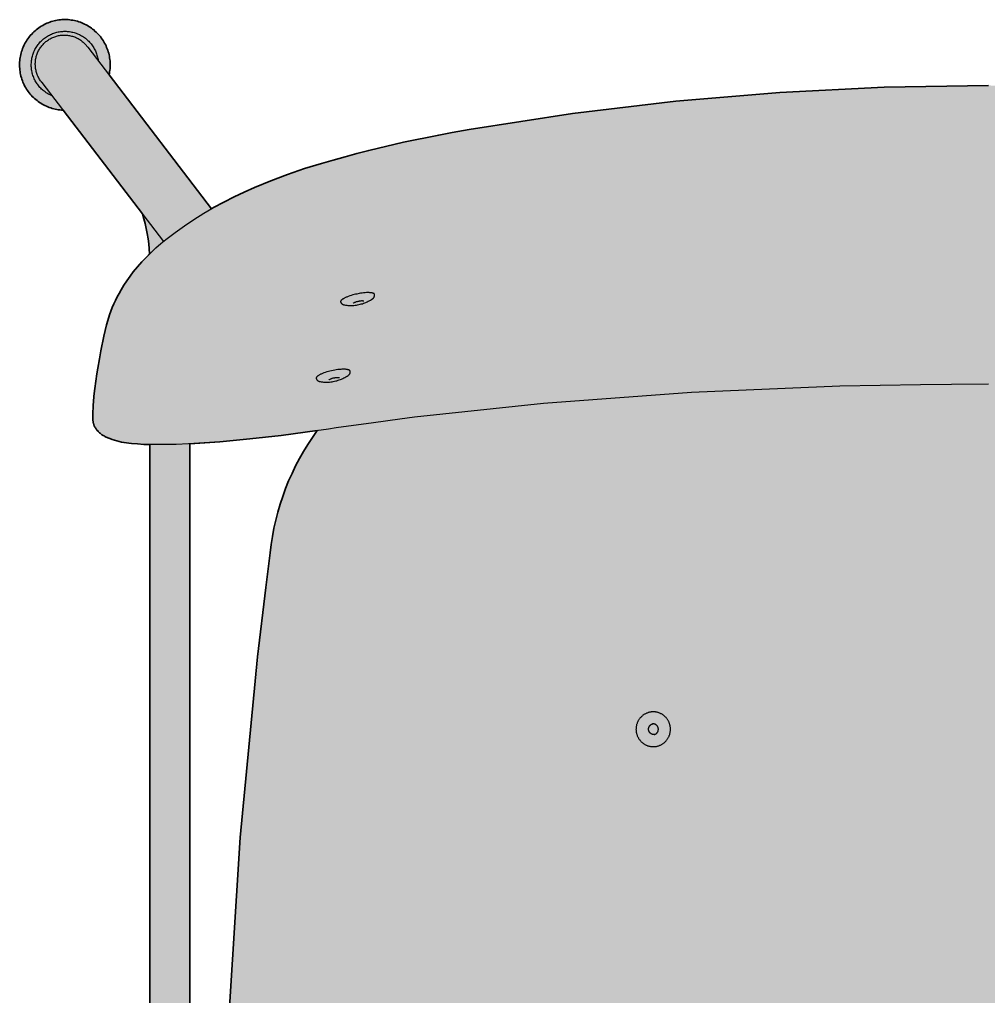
# Model space of a CAD drawing. Header units: millimetres. Extents: x 0 to 1859, y -912 to 978.
# Drawn here: x 154.2 to 421.4, y -642.7 to -373.2 of the extents above; entities that cross this region are included whole.
import ezdxf

# ---------------------------------------------------------------- set-up
doc = ezdxf.new("R2010")
doc.units = ezdxf.units.MM
doc.layers.add('Blocks', color=7, linetype='Continuous')
doc.layers.add('Blocks$Fill', color=7, linetype='Continuous', true_color=0xffffff)
doc.layers.add('Blocks$Inner', color=7, linetype='Continuous', lineweight=25, true_color=0x007f00)
doc.layers.add('Blocks$Outline', color=7, linetype='Continuous', lineweight=35, true_color=0xff3f3f)

# ---------------------------------------------------------------- blocks, each defined once
blk = doc.blocks.new('Soft Edge 95 Barstool High Top')
at = {"layer": 'Blocks$Fill'}
h = blk.add_hatch(color=256, dxfattribs=at)
h.paths.add_polyline_path([(-162.65, -151.21), (-162.49, -150.37), (-162.44, -149.94), (-162.39, -149.51), (-162.36, -149.08), (-162.35, -148.65), (-162.35, -148.22), (-162.36, -147.79), (-162.39, -147.36), (-162.44, -146.94), (-162.5, -146.51), (-162.57, -146.09), (-162.66, -145.67), (-162.76, -145.25), (-162.88, -144.84), (-163.01, -144.43), (-163.16, -144.02), (-163.32, -143.62), (-163.49, -143.23), (-163.67, -142.84), (-163.87, -142.46), (-164.09, -142.09), (-164.31, -141.72), (-164.55, -141.36), (-164.8, -141.01), (-165.06, -140.67), (-165.33, -140.34), (-165.62, -140.02), (-165.91, -139.7), (-166.22, -139.4), (-166.54, -139.11), (-166.86, -138.83), (-167.2, -138.56), (-167.54, -138.3), (-167.9, -138.06), (-168.26, -137.83), (-168.63, -137.61), (-169, -137.4), (-169.39, -137.2), (-169.78, -137.02), (-170.17, -136.86), (-170.57, -136.7), (-170.98, -136.56), (-171.39, -136.44), (-171.81, -136.32), (-172.23, -136.23), (-172.65, -136.14), (-173.07, -136.08), (-173.5, -136.02), (-173.93, -135.98), (-174.36, -135.96), (-174.79, -135.95), (-175.22, -135.95), (-175.65, -135.97), (-176.07, -136.01), (-176.5, -136.06), (-176.93, -136.12), (-177.35, -136.2), (-177.77, -136.3), (-178.19, -136.4), (-178.6, -136.52), (-179.01, -136.66), (-179.41, -136.81), (-179.81, -136.97), (-180.2, -137.15), (-180.58, -137.34), (-180.96, -137.55), (-181.34, -137.77), (-181.7, -138), (-182.06, -138.24), (-182.41, -138.49), (-182.75, -138.76), (-183.07, -139.04), (-183.39, -139.33), (-183.7, -139.63), (-184, -139.94), (-184.29, -140.26), (-184.57, -140.59), (-184.83, -140.93), (-185.09, -141.28), (-185.33, -141.64), (-185.56, -142.01), (-185.77, -142.38), (-185.98, -142.76), (-186.17, -143.15), (-186.34, -143.54), (-186.5, -143.94), (-186.65, -144.35), (-186.79, -144.76), (-186.91, -145.17), (-187.01, -145.59), (-187.11, -146.01), (-187.18, -146.44), (-187.24, -146.86), (-187.29, -147.29), (-187.32, -147.72), (-187.34, -148.15), (-187.35, -148.58), (-187.33, -149.02), (-187.31, -149.45), (-187.26, -149.88), (-187.21, -150.3), (-187.14, -150.73), (-187.05, -151.15), (-186.95, -151.57), (-186.83, -151.99), (-186.71, -152.4), (-186.56, -152.81), (-186.4, -153.21), (-186.23, -153.6), (-186.05, -153.99), (-185.85, -154.38), (-185.64, -154.75), (-185.42, -155.12), (-185.18, -155.48), (-184.93, -155.84), (-184.67, -156.18), (-184.4, -156.51), (-184.11, -156.84), (-183.82, -157.15), (-183.51, -157.46), (-183.19, -157.75), (-182.87, -158.03), (-182.53, -158.31), (-182.19, -158.56), (-181.83, -158.81), (-181.47, -159.05), (-181.1, -159.27), (-180.73, -159.48), (-180.34, -159.68), (-179.95, -159.86), (-179.55, -160.03), (-179.15, -160.18), (-178.74, -160.33), (-178.33, -160.45), (-177.92, -160.57), (-177.5, -160.66), (-177.07, -160.75), (-176.65, -160.82), (-176.22, -160.87), (-175.79, -160.91), (-175.36, -160.94), (-153.46, -189.54), (-152.7, -192.25), (-152.38, -193.62), (-152.11, -195), (-151.88, -196.39), (-151.7, -197.79), (-151.56, -199.19), (-151.47, -200.59), (-153.61, -202.8), (-154.81, -204.16), (-155.97, -205.56), (-156.88, -206.76), (-157.75, -207.99), (-158.58, -209.25), (-159.36, -210.54), (-159.91, -211.49), (-160.43, -212.44), (-160.92, -213.42), (-161.38, -214.41), (-161.81, -215.41), (-162.21, -216.43), (-162.3, -216.69), (-162.45, -217.13), (-163.33, -220.18), (-164.11, -223.25), (-164.12, -223.27), (-164.92, -227.32), (-165.73, -232.08), (-166.61, -237.7), (-166.84, -239.82), (-166.85, -239.99), (-167.02, -242.39), (-167.1, -244.77), (-167.11, -245.95), (-167.11, -246.27), (-167.1, -246.43), (-167.09, -246.61), (-167.08, -246.7), (-167.07, -246.79), (-167.06, -246.87), (-167.05, -246.96), (-167.03, -247.05), (-167.02, -247.14), (-167, -247.23), (-166.98, -247.31), (-166.95, -247.4), (-166.93, -247.48), (-166.9, -247.57), (-166.88, -247.65), (-166.85, -247.73), (-166.82, -247.82), (-166.78, -247.9), (-166.75, -247.98), (-166.65, -248.18), (-166.54, -248.37), (-166.43, -248.56), (-166.31, -248.75), (-166.18, -248.93), (-166.05, -249.1), (-165.91, -249.28), (-165.77, -249.44), (-165.62, -249.61), (-165.46, -249.77), (-165.3, -249.92), (-165.14, -250.06), (-164.97, -250.2), (-164.79, -250.34), (-164.61, -250.47), (-164.43, -250.59), (-164.24, -250.71), (-164.05, -250.82), (-163.85, -250.92), (-163.65, -251.01), (-163.03, -251.29), (-162.41, -251.54), (-161.78, -251.77), (-161.14, -251.98), (-160.49, -252.17), (-159.84, -252.34), (-159.18, -252.49), (-158.51, -252.62), (-157.85, -252.72), (-157.18, -252.8), (-154.83, -253.01), (-153.1, -253.12), (-151.41, -253.17), (-151.41, -651.96), (-152.1, -652.45), (-152.44, -652.72), (-152.76, -652.99), (-153.08, -653.28), (-153.38, -653.58), (-153.68, -653.88), (-153.96, -654.2), (-154.24, -654.53), (-154.5, -654.86), (-154.75, -655.21), (-154.99, -655.56), (-155.22, -655.92), (-155.43, -656.29), (-155.63, -656.67), (-155.82, -657.05), (-156, -657.44), (-156.16, -657.83), (-156.31, -658.23), (-156.44, -658.64), (-156.56, -659.05), (-156.67, -659.46), (-156.76, -659.87), (-156.84, -660.29), (-156.91, -660.71), (-156.96, -661.14), (-156.99, -661.56), (-157.01, -661.99), (-157.02, -662.42), (-157.01, -662.84), (-156.99, -663.27), (-156.95, -663.69), (-156.9, -664.12), (-156.83, -664.54), (-156.75, -664.96), (-156.66, -665.37), (-156.55, -665.78), (-156.43, -666.19), (-156.29, -666.6), (-156.14, -667), (-155.97, -667.39), (-155.8, -667.78), (-155.61, -668.16), (-155.4, -668.54), (-155.18, -668.92), (-154.94, -669.28), (-154.7, -669.64), (-154.44, -669.99), (-154.17, -670.33), (-153.88, -670.67), (-153.59, -670.99), (-153.28, -671.3), (-152.97, -671.6), (-152.64, -671.89), (-152.31, -672.16), (-151.96, -672.43), (-151.61, -672.68), (-151.24, -672.92), (-150.87, -673.15), (-150.49, -673.37), (-150.11, -673.57), (-149.71, -673.76), (-149.31, -673.93), (-148.91, -674.09), (-148.5, -674.24), (-148.08, -674.37), (-147.66, -674.49), (-147.24, -674.59), (-146.81, -674.68), (-146.38, -674.75), (-145.95, -674.81), (-145.52, -674.85), (-145.08, -674.87), (-144.65, -674.89), (-144.21, -674.88), (-143.78, -674.87), (-143.34, -674.83), (-142.91, -674.78), (-142.48, -674.72), (-142.05, -674.64), (-141.62, -674.55), (-141.2, -674.44), (-140.78, -674.32), (-140.37, -674.18), (-139.96, -674.03), (-139.56, -673.86), (-139.16, -673.68), (-138.77, -673.49), (-138.39, -673.28), (-138.01, -673.06), (-137.64, -672.83), (-137.28, -672.58), (-136.93, -672.32), (-136.59, -672.05), (-136.26, -671.77), (-135.93, -671.47), (-134.98, -671.64), (-134.32, -671.72), (-133.66, -671.77), (-132.99, -671.81), (-132.33, -671.82), (44.08, -671.82), (79.9, -672.71), (103.15, -672.37), (115.72, -671.82), (292.8, -671.81), (293.46, -671.77), (294.12, -671.72), (294.78, -671.64), (295.44, -671.53), (295.74, -671.47), (296.39, -672.05), (296.74, -672.32), (297.09, -672.58), (297.45, -672.83), (297.81, -673.06), (298.19, -673.28), (298.57, -673.49), (298.96, -673.68), (299.36, -673.86), (299.76, -674.03), (300.17, -674.18), (300.59, -674.32), (301, -674.44), (301.43, -674.55), (301.85, -674.64), (302.28, -674.72), (302.71, -674.78), (303.14, -674.83), (303.58, -674.87), (304.01, -674.88), (304.45, -674.89), (304.88, -674.87), (305.32, -674.85), (305.75, -674.81), (306.19, -674.75), (306.61, -674.68), (307.04, -674.59), (307.47, -674.49), (307.89, -674.37), (308.3, -674.24), (308.71, -674.09), (309.12, -673.93), (309.52, -673.76), (309.91, -673.57), (310.3, -673.37), (310.67, -673.15), (311.05, -672.92), (311.41, -672.68), (311.76, -672.43), (312.11, -672.16), (312.44, -671.89), (312.77, -671.6), (313.09, -671.3), (313.39, -670.99), (313.69, -670.67), (313.97, -670.33), (314.24, -669.99), (314.5, -669.64), (314.75, -669.28), (314.98, -668.92), (315.2, -668.54), (315.41, -668.16), (315.6, -667.78), (315.78, -667.39), (315.94, -667), (316.09, -666.6), (316.23, -666.19), (316.35, -665.78), (316.46, -665.37), (316.55, -664.96), (316.63, -664.54), (316.7, -664.12), (316.75, -663.69), (316.79, -663.27), (316.81, -662.84), (316.82, -662.42), (316.81, -661.99), (316.79, -661.56), (316.76, -661.14), (316.71, -660.71), (316.64, -660.29), (316.57, -659.87), (316.47, -659.46), (316.37, -659.05), (316.24, -658.64), (316.11, -658.23), (315.96, -657.83), (315.8, -657.44), (315.62, -657.05), (315.44, -656.67), (315.23, -656.29), (315.02, -655.92), (314.79, -655.56), (314.55, -655.21), (314.3, -654.86), (314.04, -654.53), (313.77, -654.2), (313.48, -653.88), (313.19, -653.58), (312.88, -653.28), (312.57, -652.99), (312.24, -652.72), (311.91, -652.45), (311.56, -652.2), (311.21, -651.96), (311.21, -253.17), (314.63, -253.01), (316.98, -252.8), (317.65, -252.72), (318.32, -252.62), (318.98, -252.49), (319.64, -252.34), (320.29, -252.17), (320.94, -251.98), (321.58, -251.77), (322.21, -251.54), (322.84, -251.29), (323.45, -251.01), (323.65, -250.92), (323.85, -250.82), (324.04, -250.71), (324.23, -250.59), (324.41, -250.47), (324.59, -250.34), (324.77, -250.2), (324.94, -250.06), (325.11, -249.92), (325.27, -249.77), (325.42, -249.61), (325.57, -249.44), (325.72, -249.28), (325.85, -249.1), (325.99, -248.93), (326.11, -248.75), (326.23, -248.56), (326.35, -248.37), (326.45, -248.18), (326.55, -247.98), (326.59, -247.9), (326.62, -247.82), (326.65, -247.73), (326.68, -247.65), (326.71, -247.57), (326.73, -247.48), (326.76, -247.4), (326.78, -247.31), (326.8, -247.23), (326.82, -247.14), (326.84, -247.05), (326.85, -246.96), (326.86, -246.87), (326.88, -246.79), (326.89, -246.7), (326.89, -246.61), (326.9, -246.43), (326.91, -246.27), (326.91, -245.95), (326.9, -244.77), (326.82, -242.39), (326.65, -239.99), (326.64, -239.82), (326.41, -237.7), (325.82, -233.69), (325.53, -232.08), (324.72, -227.32), (323.91, -223.25), (323.13, -220.18), (322.25, -217.13), (322.11, -216.69), (322.01, -216.43), (321.61, -215.41), (321.18, -214.41), (320.72, -213.42), (320.23, -212.44), (319.71, -211.49), (319.16, -210.54), (318.38, -209.25), (317.56, -207.99), (316.69, -206.76), (315.78, -205.56), (314.62, -204.16), (313.41, -202.8), (312.16, -201.48), (311.27, -200.59), (311.5, -197.79), (311.69, -196.39), (311.91, -195), (312.19, -193.62), (312.5, -192.25), (312.86, -190.89), (313.26, -189.54), (335.16, -160.94), (336.02, -160.87), (336.45, -160.82), (336.87, -160.75), (337.3, -160.66), (337.72, -160.57), (338.13, -160.45), (338.55, -160.33), (338.95, -160.18), (339.36, -160.03), (339.75, -159.86), (340.14, -159.68), (340.53, -159.48), (340.91, -159.27), (341.28, -159.05), (341.64, -158.81), (341.99, -158.56), (342.34, -158.31), (342.67, -158.03), (343, -157.75), (343.31, -157.46), (343.62, -157.15), (343.91, -156.84), (344.2, -156.51), (344.47, -156.18), (344.73, -155.84), (344.98, -155.48), (345.22, -155.12), (345.44, -154.75), (345.65, -154.38), (345.85, -153.99), (346.04, -153.6), (346.21, -153.21), (346.36, -152.81), (346.51, -152.4), (346.64, -151.99), (346.75, -151.57), (346.85, -151.15), (346.94, -150.73), (347.01, -150.3), (347.07, -149.88), (347.11, -149.45), (347.14, -149.02), (347.15, -148.58), (347.15, -148.15), (347.13, -147.72), (347.09, -147.29), (347.05, -146.86), (346.99, -146.44), (346.91, -146.01), (346.82, -145.59), (346.71, -145.17), (346.59, -144.76), (346.46, -144.35), (346.31, -143.94), (346.15, -143.54), (345.97, -143.15), (345.78, -142.76), (345.58, -142.38), (345.36, -142.01), (345.13, -141.64), (344.89, -141.28), (344.64, -140.93), (344.37, -140.59), (344.09, -140.26), (343.81, -139.94), (343.51, -139.63), (343.2, -139.33), (342.88, -139.04), (342.55, -138.76), (342.21, -138.49), (341.86, -138.24), (341.5, -138), (341.14, -137.77), (340.77, -137.55), (340.39, -137.34), (340, -137.15), (339.61, -136.97), (339.21, -136.81), (338.81, -136.66), (338.4, -136.52), (337.99, -136.4), (337.57, -136.3), (337.15, -136.2), (336.73, -136.12), (336.3, -136.06), (335.88, -136.01), (335.45, -135.97), (335.02, -135.95), (334.59, -135.95), (334.16, -135.96), (333.73, -135.98), (333.3, -136.02), (332.87, -136.08), (332.45, -136.14), (332.03, -136.23), (331.61, -136.32), (331.19, -136.44), (330.78, -136.56), (330.38, -136.7), (329.98, -136.86), (329.58, -137.02), (329.19, -137.2), (328.81, -137.4), (328.43, -137.61), (328.06, -137.83), (327.7, -138.06), (327.35, -138.3), (327, -138.56), (326.67, -138.83), (326.34, -139.11), (326.02, -139.4), (325.72, -139.7), (325.42, -140.02), (325.14, -140.34), (324.86, -140.67), (324.6, -141.01), (324.35, -141.36), (324.11, -141.72), (323.89, -142.09), (323.68, -142.46), (323.48, -142.84), (323.29, -143.23), (323.12, -143.62), (322.96, -144.02), (322.81, -144.43), (322.68, -144.84), (322.56, -145.25), (322.46, -145.67), (322.37, -146.09), (322.3, -146.51), (322.24, -146.94), (322.2, -147.36), (322.17, -147.79), (322.15, -148.22), (322.15, -148.65), (322.16, -149.08), (322.19, -149.51), (322.24, -149.94), (322.3, -150.37), (322.37, -150.79), (322.46, -151.21), (294.19, -188.12), (290.83, -186.29), (287.99, -184.87), (285.19, -183.54), (282.35, -182.27), (277.81, -180.4), (273.22, -178.67), (268.57, -177.07), (263.88, -175.63), (257.37, -173.81), (241.22, -169.78), (231.54, -167.83), (223.11, -166.3), (194.67, -161.9), (166.09, -158.48), (137.42, -156.04), (108.68, -154.59), (79.9, -154.13), (51.13, -154.59), (22.38, -156.04), (-6.29, -158.48), (-34.87, -161.9), (-63.31, -166.3), (-71.74, -167.83), (-81.41, -169.78), (-91.01, -172.06), (-100.83, -174.7), (-108.77, -177.07), (-113.41, -178.67), (-118.01, -180.4), (-122.55, -182.27), (-125.39, -183.54), (-128.19, -184.87), (-131.03, -186.29), (-133.81, -187.79), (-134.39, -188.12)], flags=0)
h.paths.add_polyline_path([(272.85, -627.49), (275.48, -623.54), (276.89, -621.18), (278.22, -618.76), (279.47, -616.3), (280.63, -613.8), (281.7, -611.27), (282.69, -608.69), (283.58, -606.09), (284.39, -603.45), (285.1, -600.79), (285.72, -598.1), (286.25, -595.4), (286.68, -592.68), (286.98, -590.22), (287.22, -587.76), (287.73, -580.4), (290.74, -510.96), (290.91, -461.11), (289.44, -411.28), (286.33, -361.53), (281.56, -311.78), (277.77, -280.76), (277.42, -278.5), (276.99, -276.26), (276.49, -274.04), (275.92, -271.83), (275.28, -269.64), (274.56, -267.47), (273.77, -265.33), (272.92, -263.22), (271.99, -261.13), (271, -259.08), (269.94, -257.06), (268.81, -255.08), (267.62, -253.13), (266.37, -251.23), (265.05, -249.36), (283.62, -251.61), (291.9, -252.39), (300.21, -252.97), (300.21, -648.98)], flags=0)
h.paths.add_polyline_path([(216.95, -660.82), (225.16, -659.31), (227.84, -658.66), (230.5, -657.92), (233.12, -657.09), (235.72, -656.17), (238.28, -655.15), (240.81, -654.05), (243.3, -652.87), (245.74, -651.59), (248.14, -650.24), (250.49, -648.8), (252.79, -647.28), (255.04, -645.69), (257.23, -644.01), (259.36, -642.26), (261.43, -640.44), (262.34, -639.58), (289.38, -660.82)], flags=0)
h.paths.add_polyline_path([(-105.22, -249.33), (-107.82, -253.13), (-109.01, -255.08), (-110.13, -257.06), (-111.2, -259.08), (-112.19, -261.13), (-113.12, -263.22), (-113.97, -265.33), (-114.76, -267.47), (-115.47, -269.64), (-116.12, -271.83), (-116.69, -274.04), (-117.19, -276.26), (-117.61, -278.5), (-117.96, -280.76), (-119.46, -292.6), (-126.53, -361.53), (-129.64, -411.28), (-131.11, -461.11), (-130.93, -510.96), (-129.11, -560.77), (-127.42, -587.76), (-127.18, -590.22), (-126.88, -592.68), (-126.44, -595.4), (-125.92, -598.1), (-125.3, -600.79), (-124.58, -603.45), (-123.78, -606.09), (-122.88, -608.69), (-121.9, -611.27), (-120.83, -613.8), (-119.67, -616.3), (-118.42, -618.76), (-117.09, -621.18), (-115.68, -623.54), (-114.18, -625.86), (-113.05, -627.49), (-140.41, -648.98), (-140.41, -252.97), (-123.81, -251.61), (-115.23, -250.65)], flags=0)
h.paths.add_polyline_path([(-102.54, -639.58), (-99.56, -642.26), (-97.43, -644.01), (-95.24, -645.69), (-92.99, -647.28), (-90.69, -648.8), (-88.34, -650.24), (-85.94, -651.59), (-83.49, -652.87), (-81.01, -654.05), (-78.48, -655.15), (-75.92, -656.17), (-73.32, -657.09), (-70.69, -657.92), (-68.04, -658.66), (-65.36, -659.31), (-62.66, -659.87), (-57.14, -660.82), (-129.58, -660.82)], flags=0)
at = {"layer": 'Blocks$Inner'}
for p, q in [((-106.56, -251.23), (-105.22, -249.33)), ((-151.41, -652.74), (-151.41, -253.17)), ((-140.41, -652.74), (-140.41, -252.97))]:
    blk.add_line(p, q, dxfattribs=at)
for points in [[(-175.36, -160.94), (-175.79, -160.91), (-176.22, -160.87), (-176.65, -160.82), (-177.07, -160.75), (-177.5, -160.66), (-177.92, -160.57), (-178.33, -160.45), (-178.74, -160.33), (-179.15, -160.18), (-179.55, -160.03), (-179.95, -159.86), (-180.34, -159.68), (-180.73, -159.48), (-181.1, -159.27), (-181.47, -159.05), (-181.83, -158.81), (-182.19, -158.56), (-182.53, -158.31), (-182.87, -158.03), (-183.19, -157.75), (-183.51, -157.46), (-183.82, -157.15), (-184.11, -156.84), (-184.4, -156.51), (-184.67, -156.18), (-184.93, -155.84), (-185.18, -155.48), (-185.42, -155.12), (-185.64, -154.75), (-185.85, -154.38), (-186.05, -153.99), (-186.23, -153.6), (-186.4, -153.21), (-186.56, -152.81), (-186.71, -152.4), (-186.83, -151.99), (-186.95, -151.57), (-187.05, -151.15), (-187.14, -150.73), (-187.21, -150.3), (-187.26, -149.88), (-187.31, -149.45), (-187.33, -149.02), (-187.35, -148.58), (-187.34, -148.15), (-187.32, -147.72), (-187.29, -147.29), (-187.24, -146.86), (-187.18, -146.44), (-187.11, -146.01), (-187.01, -145.59), (-186.91, -145.17), (-186.79, -144.76), (-186.65, -144.35), (-186.5, -143.94), (-186.34, -143.54), (-186.17, -143.15), (-185.98, -142.76), (-185.77, -142.38), (-185.56, -142.01), (-185.33, -141.64), (-185.09, -141.28), (-184.83, -140.93), (-184.57, -140.59), (-184.29, -140.26), (-184, -139.94), (-183.7, -139.63), (-183.39, -139.33), (-183.07, -139.04), (-182.75, -138.76), (-182.41, -138.49), (-182.06, -138.24), (-181.7, -138), (-181.34, -137.77), (-180.96, -137.55), (-180.58, -137.34), (-180.2, -137.15), (-179.81, -136.97), (-179.41, -136.81), (-179.01, -136.66), (-178.6, -136.52), (-178.19, -136.4), (-177.77, -136.3), (-177.35, -136.2), (-176.93, -136.12), (-176.5, -136.06), (-176.07, -136.01), (-175.65, -135.97), (-175.22, -135.95), (-174.79, -135.95), (-174.36, -135.96), (-173.93, -135.98), (-173.5, -136.02), (-173.07, -136.08), (-172.65, -136.14), (-172.23, -136.23), (-171.81, -136.32), (-171.39, -136.44), (-170.98, -136.56), (-170.57, -136.7), (-170.17, -136.86), (-169.78, -137.02), (-169.39, -137.2), (-169, -137.4), (-168.63, -137.61), (-168.26, -137.83), (-167.9, -138.06), (-167.54, -138.3), (-167.2, -138.56), (-166.86, -138.83), (-166.54, -139.11), (-166.22, -139.4), (-165.91, -139.7), (-165.62, -140.02), (-165.33, -140.34), (-165.06, -140.67), (-164.8, -141.01), (-164.55, -141.36), (-164.31, -141.72), (-164.09, -142.09), (-163.87, -142.46), (-163.67, -142.84), (-163.49, -143.23), (-163.32, -143.62), (-163.16, -144.02), (-163.01, -144.43), (-162.88, -144.84), (-162.76, -145.25), (-162.66, -145.67), (-162.57, -146.09), (-162.5, -146.51), (-162.44, -146.94), (-162.39, -147.36), (-162.36, -147.79), (-162.35, -148.22), (-162.35, -148.65), (-162.36, -149.08), (-162.39, -149.51), (-162.44, -149.94), (-162.49, -150.37), (-162.57, -150.79), (-162.65, -151.21)], [(-178.36, -157.02), (-178.65, -156.9), (-178.94, -156.76), (-179.22, -156.61), (-179.5, -156.46), (-179.78, -156.29), (-180.04, -156.12), (-180.3, -155.93), (-180.56, -155.74), (-180.81, -155.54), (-181.05, -155.33), (-181.28, -155.11), (-181.51, -154.89), (-181.73, -154.65), (-181.94, -154.41), (-182.14, -154.16), (-182.33, -153.91), (-182.51, -153.65), (-182.69, -153.38), (-182.85, -153.11), (-183.01, -152.83), (-183.16, -152.54), (-183.29, -152.26), (-183.42, -151.96), (-183.53, -151.66), (-183.64, -151.36), (-183.74, -151.06), (-183.82, -150.75), (-183.89, -150.44), (-183.96, -150.13), (-184.01, -149.81), (-184.05, -149.49), (-184.08, -149.18), (-184.1, -148.86), (-184.11, -148.54), (-184.11, -148.22), (-184.09, -147.9), (-184.07, -147.58), (-184.03, -147.26), (-183.99, -146.95), (-183.93, -146.63), (-183.86, -146.32), (-183.78, -146.01), (-183.69, -145.7), (-183.59, -145.4), (-183.48, -145.1), (-183.36, -144.81), (-183.23, -144.51), (-183.09, -144.23), (-182.94, -143.95), (-182.78, -143.67), (-182.61, -143.4), (-182.43, -143.13), (-182.25, -142.87), (-182.05, -142.62), (-181.84, -142.38), (-181.63, -142.14), (-181.41, -141.91), (-181.18, -141.69), (-180.94, -141.47), (-180.7, -141.27), (-180.45, -141.07), (-180.19, -140.88), (-179.93, -140.7), (-179.66, -140.53), (-179.38, -140.37), (-179.1, -140.22), (-178.81, -140.08), (-178.52, -139.94), (-178.23, -139.82), (-177.93, -139.71), (-177.63, -139.61), (-177.32, -139.52), (-177.02, -139.44), (-176.71, -139.37), (-176.39, -139.31), (-176.08, -139.27), (-175.76, -139.23), (-175.45, -139.2), (-175.13, -139.19), (-174.81, -139.18), (-174.49, -139.19), (-174.17, -139.21), (-173.86, -139.24), (-173.54, -139.28), (-173.23, -139.33), (-172.92, -139.39), (-172.61, -139.46), (-172.3, -139.54), (-171.99, -139.63), (-171.69, -139.74), (-171.4, -139.85), (-171.1, -139.97), (-170.81, -140.11), (-170.53, -140.25), (-170.25, -140.4), (-169.98, -140.57), (-169.71, -140.74), (-169.45, -140.92), (-169.19, -141.11), (-168.94, -141.31), (-168.7, -141.51), (-168.47, -141.73), (-168.24, -141.95), (-168.02, -142.18), (-167.81, -142.42), (-167.61, -142.66), (-167.41, -142.92), (-167.23, -143.17), (-167.05, -143.44), (-166.88, -143.71), (-166.73, -143.99), (-166.58, -144.27), (-166.44, -144.55), (-166.31, -144.84), (-166.19, -145.14), (-166.08, -145.44), (-165.99, -145.74), (-165.9, -146.05), (-165.82, -146.36), (-165.75, -146.67), (-165.7, -146.98), (-165.65, -147.29)], [(-181.24, -153.26), (-181.41, -153.04), (-181.57, -152.81), (-181.73, -152.58), (-181.87, -152.35), (-182.01, -152.1), (-182.14, -151.86), (-182.26, -151.61), (-182.37, -151.35), (-182.48, -151.1), (-182.57, -150.83), (-182.66, -150.57), (-182.73, -150.3), (-182.8, -150.03), (-182.86, -149.76), (-182.91, -149.49), (-182.95, -149.21), (-182.97, -148.93), (-182.99, -148.66), (-183, -148.38), (-183, -148.1), (-182.99, -147.82), (-182.97, -147.54), (-182.95, -147.27), (-182.91, -146.99), (-182.86, -146.72), (-182.8, -146.45), (-182.73, -146.18), (-182.66, -145.91), (-182.57, -145.64), (-182.48, -145.38), (-182.37, -145.13), (-182.26, -144.87), (-182.14, -144.62), (-182.01, -144.37), (-181.87, -144.13), (-181.72, -143.9), (-181.57, -143.67), (-181.41, -143.44), (-181.24, -143.22), (-181.06, -143.01), (-180.87, -142.8), (-180.68, -142.6), (-180.48, -142.41), (-180.27, -142.22), (-180.06, -142.04), (-179.84, -141.87), (-179.62, -141.7), (-179.39, -141.55), (-179.15, -141.4), (-178.91, -141.26), (-178.67, -141.13), (-178.42, -141), (-178.17, -140.89), (-177.91, -140.78), (-177.65, -140.69), (-177.38, -140.6), (-177.12, -140.52), (-176.85, -140.45), (-176.58, -140.39), (-176.3, -140.34), (-176.03, -140.3), (-175.75, -140.27), (-175.47, -140.25), (-175.2, -140.24), (-174.92, -140.24), (-174.64, -140.24), (-174.36, -140.26), (-174.09, -140.29), (-173.81, -140.33), (-173.54, -140.37), (-173.26, -140.43), (-172.99, -140.49), (-172.72, -140.57), (-172.46, -140.65), (-172.2, -140.74), (-171.94, -140.85), (-171.68, -140.96), (-171.43, -141.08), (-171.19, -141.2), (-170.94, -141.34), (-170.71, -141.49), (-170.47, -141.64), (-170.25, -141.8), (-170.03, -141.97), (-169.81, -142.15), (-169.6, -142.33), (-169.4, -142.52), (-169.21, -142.72), (-168.49, -143.59), (-134.38, -188.13)], [(-181.47, -152.93), (-181.34, -153.13), (-181.32, -153.15), (-181.28, -153.21), (-181.26, -153.23), (-181.22, -153.29), (-181.19, -153.32), (-147.62, -197.15)], [(79.9, -236.54), (69.67, -236.58), (61.13, -236.67), (38.93, -237.1), (-2.01, -238.84), (-42.85, -241.84), (-78.41, -245.66), (-82.5, -246.18), (-89.74, -247.15), (-99.99, -248.61), (-102.13, -248.92), (-115.23, -250.65), (-123.81, -251.61), (-132.09, -252.39), (-140.73, -253), (-144.11, -253.14), (-147.36, -253.21), (-150.28, -253.21), (-153.1, -253.12), (-154.83, -253.01), (-156.51, -252.86), (-157.18, -252.8), (-157.85, -252.72), (-158.51, -252.62), (-159.18, -252.49), (-159.84, -252.34), (-160.49, -252.17), (-161.14, -251.98), (-161.78, -251.77), (-162.41, -251.54), (-163.03, -251.29), (-163.65, -251.01), (-163.85, -250.92), (-164.05, -250.82), (-164.24, -250.71), (-164.43, -250.59), (-164.61, -250.47), (-164.79, -250.34), (-164.97, -250.2), (-165.14, -250.06), (-165.3, -249.92), (-165.46, -249.77), (-165.62, -249.61), (-165.77, -249.44), (-165.91, -249.28), (-166.05, -249.1), (-166.18, -248.93), (-166.31, -248.75), (-166.43, -248.56), (-166.54, -248.37), (-166.65, -248.18), (-166.75, -247.98), (-166.78, -247.9), (-166.82, -247.82), (-166.85, -247.73), (-166.88, -247.65), (-166.9, -247.57), (-166.93, -247.48), (-166.95, -247.4), (-166.98, -247.31), (-167, -247.23), (-167.02, -247.14), (-167.03, -247.05), (-167.05, -246.96), (-167.06, -246.87), (-167.07, -246.79), (-167.08, -246.7), (-167.09, -246.61), (-167.1, -246.43), (-167.11, -246.27), (-167.11, -245.95), (-167.1, -244.77), (-167.02, -242.39), (-166.85, -239.99), (-166.84, -239.9), (-166.84, -239.82), (-166.61, -237.7), (-166.02, -233.69), (-165.73, -232.08), (-165.3, -229.57), (-164.92, -227.32), (-164.12, -223.27), (-164.11, -223.25), (-163.33, -220.18), (-162.45, -217.13), (-162.3, -216.69), (-162.21, -216.43), (-161.81, -215.41), (-161.38, -214.41), (-160.92, -213.42), (-160.43, -212.44), (-159.91, -211.49), (-159.36, -210.54), (-158.58, -209.25), (-157.75, -207.99), (-156.88, -206.76), (-155.97, -205.56), (-154.81, -204.16), (-153.61, -202.8), (-152.36, -201.48), (-151.07, -200.2), (-149.74, -198.96), (-148.37, -197.76), (-146.96, -196.61), (-144.44, -194.68), (-141.87, -192.83), (-139.24, -191.06), (-136.55, -189.38), (-133.81, -187.79), (-131.03, -186.29), (-128.19, -184.87), (-125.39, -183.54), (-122.55, -182.27), (-118.01, -180.4), (-113.41, -178.67), (-108.77, -177.07), (-104.08, -175.63), (-100.83, -174.7), (-97.57, -173.81), (-94.29, -172.93), (-91.01, -172.06), (-81.41, -169.78), (-71.74, -167.83), (-68.03, -167.15), (-63.31, -166.3), (-34.87, -161.9), (-6.29, -158.48), (22.38, -156.04), (51.13, -154.59), (79.9, -154.13)], [(-153.46, -189.54), (-153.06, -190.89), (-152.7, -192.25), (-152.38, -193.62), (-152.11, -195), (-151.88, -196.39), (-151.7, -197.79), (-151.56, -199.19), (-151.47, -200.6)], [(-95.37, -214.21), (-95.24, -214.13), (-95.11, -214.06), (-94.98, -213.99), (-94.84, -213.92), (-94.7, -213.86), (-94.56, -213.81), (-94.42, -213.76), (-94.27, -213.72), (-94.13, -213.68), (-93.98, -213.64), (-93.83, -213.61), (-93.69, -213.59), (-93.59, -213.57), (-93.49, -213.54), (-93.39, -213.53), (-93.28, -213.51), (-93.18, -213.5), (-93.08, -213.5), (-92.98, -213.49), (-92.88, -213.49), (-92.77, -213.5), (-92.67, -213.5), (-92.57, -213.52), (-92.47, -213.53), (-92.37, -213.55)], [(-102.08, -235.35), (-101.96, -235.28), (-101.82, -235.2), (-101.69, -235.13), (-101.55, -235.07), (-101.42, -235.01), (-101.28, -234.96), (-101.13, -234.91), (-100.99, -234.86), (-100.84, -234.82), (-100.7, -234.79), (-100.55, -234.76), (-100.4, -234.74), (-100.3, -234.71), (-100.2, -234.69), (-100.1, -234.67), (-100, -234.66), (-99.9, -234.65), (-99.79, -234.64), (-99.69, -234.64), (-99.59, -234.64), (-99.49, -234.64), (-99.39, -234.65), (-99.28, -234.66), (-99.18, -234.68), (-99.08, -234.69)], [(-129.64, -411.28), (-126.53, -361.53), (-121.75, -311.78), (-119.46, -292.6), (-118.24, -283.02), (-117.96, -280.76), (-117.61, -278.5), (-117.19, -276.26), (-116.69, -274.04), (-116.12, -271.83), (-115.47, -269.64), (-114.76, -267.47), (-113.97, -265.33), (-113.12, -263.22), (-112.19, -261.13), (-111.2, -259.08), (-110.13, -257.06), (-109.01, -255.08), (-107.82, -253.13), (-106.56, -251.23)], [(-12.16, -333.17), (-12.21, -333.18), (-12.26, -333.18), (-12.31, -333.18), (-12.36, -333.18), (-12.41, -333.18), (-12.46, -333.18), (-12.51, -333.18), (-12.56, -333.17), (-12.61, -333.17), (-12.66, -333.16), (-12.71, -333.15), (-12.76, -333.13), (-12.8, -333.12), (-12.85, -333.1), (-12.9, -333.09), (-12.95, -333.07), (-12.99, -333.05), (-13.04, -333.02), (-13.08, -333), (-13.12, -332.98), (-13.17, -332.95), (-13.21, -332.92), (-13.25, -332.89), (-13.29, -332.86), (-13.33, -332.83), (-13.37, -332.8), (-13.4, -332.76), (-13.44, -332.72), (-13.47, -332.69), (-13.51, -332.65), (-13.54, -332.61), (-13.57, -332.57), (-13.6, -332.52), (-13.63, -332.48), (-13.65, -332.44), (-13.68, -332.39), (-13.7, -332.34), (-13.72, -332.3), (-13.74, -332.25), (-13.76, -332.2), (-13.78, -332.15), (-13.8, -332.1), (-13.81, -332.05), (-13.82, -332), (-13.83, -331.95), (-13.84, -331.9), (-13.85, -331.85), (-13.85, -331.8), (-13.85, -331.75), (-13.86, -331.7), (-13.86, -331.64), (-13.85, -331.59), (-13.85, -331.54), (-13.84, -331.49), (-13.84, -331.44), (-13.83, -331.39), (-13.81, -331.34), (-13.8, -331.29), (-13.79, -331.24), (-13.77, -331.19), (-13.75, -331.14), (-13.73, -331.09), (-13.71, -331.04), (-13.69, -331), (-13.67, -330.95), (-13.64, -330.91), (-13.61, -330.86), (-13.58, -330.82), (-13.55, -330.78), (-13.52, -330.74), (-13.49, -330.7), (-13.45, -330.66), (-13.42, -330.62), (-13.38, -330.59), (-13.34, -330.55), (-13.3, -330.52), (-13.26, -330.49), (-13.22, -330.46), (-13.18, -330.43), (-13.13, -330.4), (-13.09, -330.37), (-13.04, -330.35), (-13, -330.33), (-12.95, -330.3), (-12.9, -330.28), (-12.85, -330.27), (-12.8, -330.25), (-12.75, -330.24), (-12.7, -330.22), (-12.65, -330.21), (-12.6, -330.2)], [(-12.28, -333.18), (-12.23, -333.17), (-12.18, -333.15), (-12.13, -333.14), (-12.09, -333.12), (-12.04, -333.1), (-11.99, -333.08), (-11.94, -333.05), (-11.9, -333.03), (-11.85, -333), (-11.81, -332.97), (-11.77, -332.94), (-11.72, -332.91), (-11.68, -332.88), (-11.64, -332.84), (-11.61, -332.81), (-11.57, -332.77), (-11.53, -332.73), (-11.5, -332.69), (-11.47, -332.65), (-11.43, -332.61), (-11.4, -332.57), (-11.38, -332.52), (-11.35, -332.48), (-11.32, -332.43), (-11.3, -332.39), (-11.28, -332.34), (-11.26, -332.29), (-11.24, -332.24), (-11.22, -332.19), (-11.21, -332.14), (-11.19, -332.09), (-11.18, -332.04), (-11.17, -331.99), (-11.16, -331.94), (-11.16, -331.89), (-11.15, -331.83), (-11.15, -331.78), (-11.15, -331.73), (-11.15, -331.68), (-11.15, -331.62), (-11.15, -331.57), (-11.16, -331.52), (-11.17, -331.47), (-11.18, -331.42), (-11.19, -331.37), (-11.2, -331.32), (-11.22, -331.27), (-11.24, -331.22), (-11.25, -331.17), (-11.27, -331.12), (-11.3, -331.07), (-11.32, -331.02), (-11.34, -330.98), (-11.37, -330.93), (-11.4, -330.89), (-11.43, -330.85), (-11.46, -330.8), (-11.49, -330.76), (-11.53, -330.72), (-11.56, -330.69), (-11.6, -330.65), (-11.63, -330.62), (-11.67, -330.58), (-11.71, -330.55), (-11.75, -330.52), (-11.79, -330.49), (-11.83, -330.46), (-11.87, -330.44), (-11.91, -330.41), (-11.96, -330.39), (-12, -330.37), (-12.05, -330.35), (-12.09, -330.33), (-12.14, -330.31), (-12.19, -330.29), (-12.23, -330.28), (-12.28, -330.27), (-12.33, -330.26), (-12.38, -330.25), (-12.43, -330.24), (-12.48, -330.23), (-12.53, -330.23), (-12.58, -330.22), (-12.63, -330.22), (-12.68, -330.22), (-12.72, -330.23)]]:
    blk.add_lwpolyline(points, dxfattribs=at)
for points in [[(-93.27, -211.45), (-93.7, -211.53), (-94.34, -211.66), (-94.7, -211.74), (-95.06, -211.83), (-95.42, -211.92), (-95.86, -212.05), (-96.29, -212.19), (-96.69, -212.34), (-97.07, -212.49), (-97.25, -212.56), (-97.42, -212.64), (-97.58, -212.72), (-97.74, -212.79), (-97.88, -212.87), (-98.01, -212.95), (-98.14, -213.02), (-98.2, -213.06), (-98.25, -213.1), (-98.31, -213.14), (-98.36, -213.17), (-98.4, -213.21), (-98.45, -213.25), (-98.49, -213.28), (-98.53, -213.32), (-98.57, -213.36), (-98.59, -213.37), (-98.61, -213.39), (-98.62, -213.41), (-98.64, -213.43), (-98.65, -213.44), (-98.67, -213.46), (-98.68, -213.48), (-98.69, -213.49), (-98.71, -213.51), (-98.72, -213.53), (-98.73, -213.55), (-98.74, -213.56), (-98.75, -213.58), (-98.76, -213.6), (-98.76, -213.61), (-98.77, -213.63), (-98.77, -213.64), (-98.78, -213.65), (-98.78, -213.65), (-98.78, -213.66), (-98.79, -213.83), (-98.78, -213.89), (-98.76, -213.93), (-98.75, -213.97), (-98.73, -214.01), (-98.71, -214.04), (-98.69, -214.08), (-98.67, -214.11), (-98.64, -214.15), (-98.62, -214.18), (-98.59, -214.21), (-98.57, -214.24), (-98.54, -214.27), (-98.51, -214.3), (-98.48, -214.33), (-98.45, -214.36), (-98.42, -214.39), (-98.39, -214.41), (-98.36, -214.44), (-98.32, -214.46), (-98.29, -214.48), (-98.25, -214.5), (-98.22, -214.52), (-98.18, -214.54), (-98.14, -214.56), (-98.11, -214.57), (-98.07, -214.59), (-98.03, -214.6), (-97.99, -214.61), (-97.95, -214.62), (-97.91, -214.63), (-97.87, -214.64), (-97.83, -214.65), (-97.79, -214.65), (-97.75, -214.66), (-97.42, -214.71), (-97.09, -214.76), (-96.76, -214.79), (-96.43, -214.81), (-96.09, -214.82), (-95.76, -214.82), (-95.43, -214.8), (-95.1, -214.78), (-94.77, -214.74), (-94.44, -214.7), (-94.11, -214.64), (-93.77, -214.57), (-93.44, -214.5), (-93.11, -214.41), (-92.78, -214.32), (-92.45, -214.21), (-92.13, -214.09), (-91.81, -213.96), (-91.5, -213.82), (-91.19, -213.67), (-90.89, -213.51), (-90.59, -213.33), (-90.3, -213.15), (-90.02, -212.96), (-89.98, -212.94), (-89.95, -212.92), (-89.91, -212.9), (-89.88, -212.87), (-89.85, -212.85), (-89.82, -212.82), (-89.79, -212.79), (-89.76, -212.76), (-89.73, -212.74), (-89.7, -212.71), (-89.67, -212.67), (-89.65, -212.64), (-89.62, -212.61), (-89.6, -212.58), (-89.58, -212.54), (-89.56, -212.51), (-89.54, -212.47), (-89.52, -212.43), (-89.5, -212.4), (-89.49, -212.36), (-89.47, -212.32), (-89.46, -212.28), (-89.45, -212.24), (-89.44, -212.2), (-89.43, -212.16), (-89.42, -212.12), (-89.41, -212.08), (-89.41, -212.04), (-89.4, -212), (-89.4, -211.96), (-89.4, -211.92), (-89.4, -211.88), (-89.4, -211.84), (-89.41, -211.79), (-89.41, -211.79), (-89.41, -211.78), (-89.42, -211.78), (-89.42, -211.77), (-89.42, -211.77), (-89.42, -211.76), (-89.42, -211.75), (-89.43, -211.74), (-89.43, -211.73), (-89.44, -211.72), (-89.44, -211.71), (-89.44, -211.71), (-89.45, -211.7), (-89.45, -211.69), (-89.46, -211.68), (-89.47, -211.67), (-89.47, -211.66), (-89.48, -211.66), (-89.49, -211.65), (-89.49, -211.64), (-89.5, -211.63), (-89.51, -211.62), (-89.52, -211.62), (-89.52, -211.61), (-89.53, -211.6), (-89.54, -211.59), (-89.55, -211.59), (-89.56, -211.58), (-89.57, -211.57), (-89.58, -211.56), (-89.59, -211.55), (-89.62, -211.54), (-89.64, -211.53), (-89.65, -211.52), (-89.67, -211.51), (-89.69, -211.5), (-89.71, -211.49), (-89.74, -211.48), (-89.76, -211.47), (-89.78, -211.46), (-89.8, -211.45), (-89.85, -211.43), (-89.9, -211.42), (-89.96, -211.4), (-90.02, -211.39), (-90.07, -211.37), (-90.14, -211.36), (-90.2, -211.35), (-90.27, -211.33), (-90.34, -211.32), (-90.41, -211.31), (-90.56, -211.3), (-90.72, -211.29), (-90.88, -211.28), (-91.06, -211.27), (-91.24, -211.27), (-91.43, -211.27), (-91.63, -211.28), (-92.04, -211.31), (-92.44, -211.34), (-92.85, -211.39)], [(-96.12, -232.98), (-96.12, -232.96), (-96.12, -232.95), (-96.12, -232.95), (-96.13, -232.94), (-96.13, -232.94), (-96.13, -232.93), (-96.13, -232.93), (-96.13, -232.92), (-96.14, -232.91), (-96.14, -232.9), (-96.15, -232.89), (-96.15, -232.88), (-96.16, -232.87), (-96.16, -232.86), (-96.17, -232.85), (-96.17, -232.85), (-96.18, -232.84), (-96.18, -232.83), (-96.19, -232.82), (-96.2, -232.81), (-96.2, -232.8), (-96.21, -232.8), (-96.22, -232.79), (-96.23, -232.78), (-96.24, -232.77), (-96.24, -232.76), (-96.25, -232.76), (-96.26, -232.75), (-96.27, -232.74), (-96.28, -232.73), (-96.29, -232.72), (-96.31, -232.72), (-96.33, -232.7), (-96.35, -232.69), (-96.37, -232.68), (-96.39, -232.67), (-96.41, -232.66), (-96.43, -232.65), (-96.45, -232.64), (-96.47, -232.63), (-96.49, -232.62), (-96.52, -232.61), (-96.57, -232.59), (-96.62, -232.57), (-96.67, -232.56), (-96.73, -232.54), (-96.79, -232.53), (-96.85, -232.51), (-96.91, -232.5), (-96.98, -232.49), (-97.05, -232.48), (-97.12, -232.47), (-97.27, -232.45), (-97.46, -232.43), (-97.64, -232.42), (-97.9, -232.42), (-98.17, -232.42), (-98.46, -232.43), (-98.76, -232.44), (-99.16, -232.47), (-99.57, -232.52), (-99.99, -232.58), (-100.42, -232.65), (-100.86, -232.73), (-101.29, -232.82), (-101.72, -232.92), (-102.14, -233.03), (-102.59, -233.16), (-103.01, -233.29), (-103.42, -233.43), (-103.8, -233.58), (-103.98, -233.65), (-104.15, -233.73), (-104.31, -233.81), (-104.46, -233.88), (-104.61, -233.96), (-104.74, -234.03), (-104.87, -234.11), (-104.93, -234.15), (-104.98, -234.19), (-105.03, -234.22), (-105.08, -234.26), (-105.13, -234.3), (-105.18, -234.33), (-105.22, -234.37), (-105.26, -234.4), (-105.3, -234.44), (-105.32, -234.46), (-105.34, -234.48), (-105.35, -234.49), (-105.37, -234.51), (-105.38, -234.53), (-105.39, -234.54), (-105.41, -234.56), (-105.42, -234.58), (-105.43, -234.6), (-105.45, -234.62), (-105.46, -234.63), (-105.47, -234.65), (-105.48, -234.67), (-105.48, -234.68), (-105.49, -234.7), (-105.5, -234.71), (-105.5, -234.71), (-105.5, -234.72), (-105.5, -234.73), (-105.51, -234.74), (-105.51, -234.75), (-105.52, -234.92), (-105.49, -235.04), (-105.48, -235.08), (-105.46, -235.12), (-105.44, -235.15), (-105.42, -235.19), (-105.4, -235.22), (-105.38, -235.26), (-105.36, -235.29), (-105.33, -235.33), (-105.31, -235.36), (-105.28, -235.39), (-105.26, -235.42), (-105.23, -235.45), (-105.2, -235.48), (-105.17, -235.51), (-105.14, -235.53), (-105.1, -235.56), (-105.07, -235.58), (-105.04, -235.61), (-105, -235.63), (-104.97, -235.65), (-104.93, -235.67), (-104.9, -235.69), (-104.86, -235.7), (-104.82, -235.72), (-104.78, -235.74), (-104.74, -235.75), (-104.7, -235.76), (-104.66, -235.77), (-104.62, -235.78), (-104.58, -235.79), (-104.54, -235.79), (-104.5, -235.8), (-104.46, -235.8), (-104.13, -235.86), (-103.8, -235.9), (-103.47, -235.93), (-103.14, -235.96), (-102.81, -235.97), (-102.48, -235.96), (-102.14, -235.95), (-101.81, -235.93), (-101.48, -235.89), (-101.15, -235.84), (-100.83, -235.78), (-100.49, -235.72), (-100.15, -235.65), (-99.82, -235.56), (-99.49, -235.46), (-99.17, -235.36), (-98.85, -235.24), (-98.53, -235.11), (-98.22, -234.97), (-97.91, -234.81), (-97.61, -234.65), (-97.31, -234.48), (-97.02, -234.3), (-96.73, -234.11), (-96.7, -234.09), (-96.66, -234.07), (-96.63, -234.04), (-96.6, -234.02), (-96.56, -233.99), (-96.53, -233.97), (-96.5, -233.94), (-96.47, -233.91), (-96.44, -233.88), (-96.42, -233.85), (-96.39, -233.82), (-96.36, -233.79), (-96.34, -233.76), (-96.32, -233.72), (-96.29, -233.69), (-96.27, -233.65), (-96.25, -233.62), (-96.23, -233.58), (-96.22, -233.54), (-96.2, -233.51), (-96.19, -233.47), (-96.17, -233.43), (-96.16, -233.39), (-96.15, -233.35), (-96.14, -233.31), (-96.13, -233.27), (-96.13, -233.23), (-96.12, -233.19), (-96.12, -233.15), (-96.12, -233.11), (-96.11, -233.07), (-96.11, -233.02)], [(-13.26, -326.96), (-13.29, -326.97), (-13.45, -327), (-13.62, -327.03), (-13.78, -327.07), (-13.94, -327.12), (-14.09, -327.17), (-14.25, -327.23), (-14.4, -327.29), (-14.55, -327.36), (-14.7, -327.43), (-14.85, -327.51), (-14.99, -327.59), (-15.13, -327.68), (-15.27, -327.77), (-15.4, -327.87), (-15.53, -327.97), (-15.66, -328.08), (-15.78, -328.19), (-15.9, -328.31), (-16.02, -328.43), (-16.13, -328.55), (-16.24, -328.67), (-16.34, -328.8), (-16.44, -328.94), (-16.53, -329.08), (-16.62, -329.22), (-16.7, -329.36), (-16.78, -329.5), (-16.85, -329.65), (-16.92, -329.8), (-16.99, -329.96), (-17.04, -330.11), (-17.1, -330.27), (-17.14, -330.43), (-17.18, -330.59), (-17.22, -330.75), (-17.25, -330.91), (-17.27, -331.08), (-17.29, -331.24), (-17.31, -331.41), (-17.31, -331.57), (-17.32, -331.74), (-17.31, -331.9), (-17.3, -332.07), (-17.29, -332.23), (-17.27, -332.4), (-17.24, -332.56), (-17.21, -332.72), (-17.17, -332.89), (-17.13, -333.05), (-17.08, -333.2), (-17.02, -333.36), (-16.96, -333.52), (-16.9, -333.67), (-16.83, -333.82), (-16.75, -333.97), (-16.67, -334.11), (-16.59, -334.25), (-16.5, -334.39), (-16.4, -334.53), (-16.3, -334.66), (-16.2, -334.79), (-16.09, -334.91), (-15.98, -335.04), (-15.87, -335.15), (-15.75, -335.26), (-15.63, -335.37), (-15.51, -335.47), (-15.38, -335.57), (-15.25, -335.67), (-15.11, -335.76), (-14.98, -335.84), (-14.84, -335.92), (-14.69, -336), (-14.55, -336.07), (-14.4, -336.14), (-14.25, -336.2), (-14.1, -336.25), (-13.95, -336.3), (-13.79, -336.35), (-13.63, -336.39), (-13.48, -336.42), (-13.32, -336.45), (-13.16, -336.47), (-13, -336.49), (-12.84, -336.5), (-12.68, -336.51), (-12.51, -336.51), (-12.35, -336.51), (-12.19, -336.5), (-12.03, -336.48), (-11.87, -336.46), (-11.84, -336.46), (-11.67, -336.43), (-11.51, -336.39), (-11.35, -336.35), (-11.19, -336.31), (-11.03, -336.26), (-10.88, -336.2), (-10.72, -336.14), (-10.57, -336.07), (-10.42, -336), (-10.28, -335.92), (-10.13, -335.83), (-9.99, -335.75), (-9.86, -335.65), (-9.72, -335.56), (-9.59, -335.46), (-9.46, -335.35), (-9.34, -335.24), (-9.22, -335.12), (-9.11, -335), (-8.99, -334.88), (-8.89, -334.76), (-8.78, -334.63), (-8.69, -334.49), (-8.59, -334.35), (-8.5, -334.21), (-8.42, -334.07), (-8.34, -333.93), (-8.27, -333.78), (-8.2, -333.63), (-8.14, -333.47), (-8.08, -333.32), (-8.03, -333.16), (-7.98, -333), (-7.94, -332.84), (-7.9, -332.68), (-7.87, -332.52), (-7.85, -332.35), (-7.83, -332.19), (-7.81, -332.02), (-7.81, -331.86), (-7.8, -331.69), (-7.81, -331.53), (-7.82, -331.36), (-7.83, -331.2), (-7.85, -331.03), (-7.88, -330.87), (-7.91, -330.71), (-7.95, -330.54), (-7.99, -330.38), (-8.04, -330.23), (-8.09, -330.07), (-8.15, -329.91), (-8.22, -329.76), (-8.29, -329.61), (-8.36, -329.46), (-8.44, -329.32), (-8.53, -329.18), (-8.62, -329.04), (-8.71, -328.9), (-8.81, -328.77), (-8.92, -328.64), (-9.03, -328.51), (-9.14, -328.39), (-9.25, -328.28), (-9.37, -328.17), (-9.49, -328.06), (-9.61, -327.95), (-9.74, -327.85), (-9.87, -327.76), (-10.01, -327.67), (-10.14, -327.58), (-10.28, -327.5), (-10.43, -327.43), (-10.57, -327.36), (-10.72, -327.29), (-10.87, -327.23), (-11.02, -327.17), (-11.18, -327.12), (-11.33, -327.08), (-11.49, -327.04), (-11.65, -327), (-11.81, -326.98), (-11.97, -326.95), (-12.13, -326.93), (-12.29, -326.92), (-12.45, -326.91), (-12.61, -326.91), (-12.77, -326.92), (-12.93, -326.93), (-13.1, -326.94)]]:
    blk.add_lwpolyline(points, close=True, dxfattribs=at)
at = {"layer": 'Blocks$Outline'}
for points in [[(-162.65, -151.21), (-162.57, -150.79), (-162.49, -150.37), (-162.44, -149.94), (-162.39, -149.51), (-162.36, -149.08), (-162.35, -148.65), (-162.35, -148.22), (-162.36, -147.79), (-162.39, -147.36), (-162.44, -146.94), (-162.5, -146.51), (-162.57, -146.09), (-162.66, -145.67), (-162.76, -145.25), (-162.88, -144.84), (-163.01, -144.43), (-163.16, -144.02), (-163.32, -143.62), (-163.49, -143.23), (-163.67, -142.84), (-163.87, -142.46), (-164.09, -142.09), (-164.31, -141.72), (-164.55, -141.36), (-164.8, -141.01), (-165.06, -140.67), (-165.33, -140.34), (-165.62, -140.02), (-165.91, -139.7), (-166.22, -139.4), (-166.54, -139.11), (-166.86, -138.83), (-167.2, -138.56), (-167.54, -138.3), (-167.9, -138.06), (-168.26, -137.83), (-168.63, -137.61), (-169, -137.4), (-169.39, -137.2), (-169.78, -137.02), (-170.17, -136.86), (-170.57, -136.7), (-170.98, -136.56), (-171.39, -136.44), (-171.81, -136.32), (-172.23, -136.23), (-172.65, -136.14), (-173.07, -136.08), (-173.5, -136.02), (-173.93, -135.98), (-174.36, -135.96), (-174.79, -135.95), (-175.22, -135.95), (-175.65, -135.97), (-176.07, -136.01), (-176.5, -136.06), (-176.93, -136.12), (-177.35, -136.2), (-177.77, -136.3), (-178.19, -136.4), (-178.6, -136.52), (-179.01, -136.66), (-179.41, -136.81), (-179.81, -136.97), (-180.2, -137.15), (-180.58, -137.34), (-180.96, -137.55), (-181.34, -137.77), (-181.7, -138), (-182.06, -138.24), (-182.41, -138.49), (-182.75, -138.76), (-183.07, -139.04), (-183.39, -139.33), (-183.7, -139.63), (-184, -139.94), (-184.29, -140.26), (-184.57, -140.59), (-184.83, -140.93), (-185.09, -141.28), (-185.33, -141.64), (-185.56, -142.01), (-185.77, -142.38), (-185.98, -142.76), (-186.17, -143.15), (-186.34, -143.54), (-186.5, -143.94), (-186.65, -144.35), (-186.79, -144.76), (-186.91, -145.17), (-187.01, -145.59), (-187.11, -146.01), (-187.18, -146.44), (-187.24, -146.86), (-187.29, -147.29), (-187.32, -147.72), (-187.34, -148.15), (-187.35, -148.58), (-187.33, -149.02), (-187.31, -149.45), (-187.26, -149.88), (-187.21, -150.3), (-187.14, -150.73), (-187.05, -151.15), (-186.95, -151.57), (-186.83, -151.99), (-186.71, -152.4), (-186.56, -152.81), (-186.4, -153.21), (-186.23, -153.6), (-186.05, -153.99), (-185.85, -154.38), (-185.64, -154.75), (-185.42, -155.12), (-185.18, -155.48), (-184.93, -155.84), (-184.67, -156.18), (-184.4, -156.51), (-184.11, -156.84), (-183.82, -157.15), (-183.51, -157.46), (-183.19, -157.75), (-182.87, -158.03), (-182.53, -158.31), (-182.19, -158.56), (-181.83, -158.81), (-181.47, -159.05), (-181.1, -159.27), (-180.73, -159.48), (-180.34, -159.68), (-179.95, -159.86), (-179.55, -160.03), (-179.15, -160.18), (-178.74, -160.33), (-178.33, -160.45), (-177.92, -160.57), (-177.5, -160.66), (-177.07, -160.75), (-176.65, -160.82), (-176.22, -160.87), (-175.79, -160.91), (-175.36, -160.94)], [(-134.39, -188.12), (-162.65, -151.21)], [(79.9, -154.13), (51.13, -154.59), (22.38, -156.04), (-6.29, -158.48), (-34.87, -161.9), (-63.31, -166.3), (-68.03, -167.15), (-71.74, -167.83), (-81.41, -169.78), (-91.01, -172.06), (-94.29, -172.93), (-97.57, -173.81), (-100.83, -174.7), (-104.08, -175.63), (-108.77, -177.07), (-113.41, -178.67), (-118.01, -180.4), (-122.55, -182.27), (-125.39, -183.54), (-128.19, -184.87), (-131.03, -186.29), (-133.81, -187.79), (-134.39, -188.12)], [(-175.36, -160.94), (-153.46, -189.54)], [(-153.46, -189.54), (-153.06, -190.89), (-152.7, -192.25), (-152.38, -193.62), (-152.11, -195), (-151.88, -196.39), (-151.7, -197.79), (-151.56, -199.19), (-151.47, -200.59)], [(-151.47, -200.59), (-152.36, -201.48), (-153.61, -202.8), (-154.81, -204.16), (-155.97, -205.56), (-156.88, -206.76), (-157.75, -207.99), (-158.58, -209.25), (-159.36, -210.54), (-159.91, -211.49), (-160.43, -212.44), (-160.92, -213.42), (-161.38, -214.41), (-161.81, -215.41), (-162.21, -216.43), (-162.3, -216.69), (-162.45, -217.13), (-163.33, -220.18), (-164.11, -223.25), (-164.12, -223.27), (-164.92, -227.32)], [(-164.92, -227.32), (-165.3, -229.57), (-165.73, -232.08)], [(-165.73, -232.08), (-166.02, -233.69), (-166.61, -237.7), (-166.84, -239.82), (-166.84, -239.9), (-166.85, -239.99), (-167.02, -242.39), (-167.1, -244.77), (-167.11, -245.95), (-167.11, -246.27), (-167.1, -246.43), (-167.09, -246.61), (-167.08, -246.7), (-167.07, -246.79), (-167.06, -246.87), (-167.05, -246.96), (-167.03, -247.05), (-167.02, -247.14), (-167, -247.23), (-166.98, -247.31), (-166.95, -247.4), (-166.93, -247.48), (-166.9, -247.57), (-166.88, -247.65), (-166.85, -247.73), (-166.82, -247.82), (-166.78, -247.9), (-166.75, -247.98), (-166.65, -248.18), (-166.54, -248.37), (-166.43, -248.56), (-166.31, -248.75), (-166.18, -248.93), (-166.05, -249.1), (-165.91, -249.28), (-165.77, -249.44), (-165.62, -249.61), (-165.46, -249.77), (-165.3, -249.92), (-165.14, -250.06), (-164.97, -250.2), (-164.79, -250.34), (-164.61, -250.47), (-164.43, -250.59), (-164.24, -250.71), (-164.05, -250.82), (-163.85, -250.92), (-163.65, -251.01), (-163.03, -251.29), (-162.41, -251.54), (-161.78, -251.77), (-161.14, -251.98), (-160.49, -252.17), (-159.84, -252.34), (-159.18, -252.49), (-158.51, -252.62), (-157.85, -252.72), (-157.18, -252.8), (-156.51, -252.86), (-154.83, -253.01), (-153.1, -253.12), (-151.41, -253.17)], [(-140.41, -252.97), (-132.09, -252.39), (-123.81, -251.61), (-115.23, -250.65), (-105.22, -249.33)], [(-105.22, -249.33), (-106.56, -251.23), (-107.82, -253.13), (-109.01, -255.08), (-110.13, -257.06), (-111.2, -259.08), (-112.19, -261.13), (-113.12, -263.22), (-113.97, -265.33), (-114.76, -267.47), (-115.47, -269.64), (-116.12, -271.83), (-116.69, -274.04), (-117.19, -276.26), (-117.61, -278.5), (-117.96, -280.76), (-118.24, -283.02), (-119.46, -292.6), (-121.75, -311.78), (-126.53, -361.53), (-129.64, -411.28)], [(-151.41, -253.17), (-151.41, -651.96)], [(-140.41, -648.98), (-140.41, -252.97)]]:
    blk.add_lwpolyline(points, dxfattribs=at)

msp = doc.modelspace()

# ---------------------------------------------------------------- block references
at = {"layer": 'Blocks'}
msp.add_blockref('Soft Edge 95 Barstool High Top', (341.51, -237.24), dxfattribs=at)

doc.saveas('drawing.dxf')
